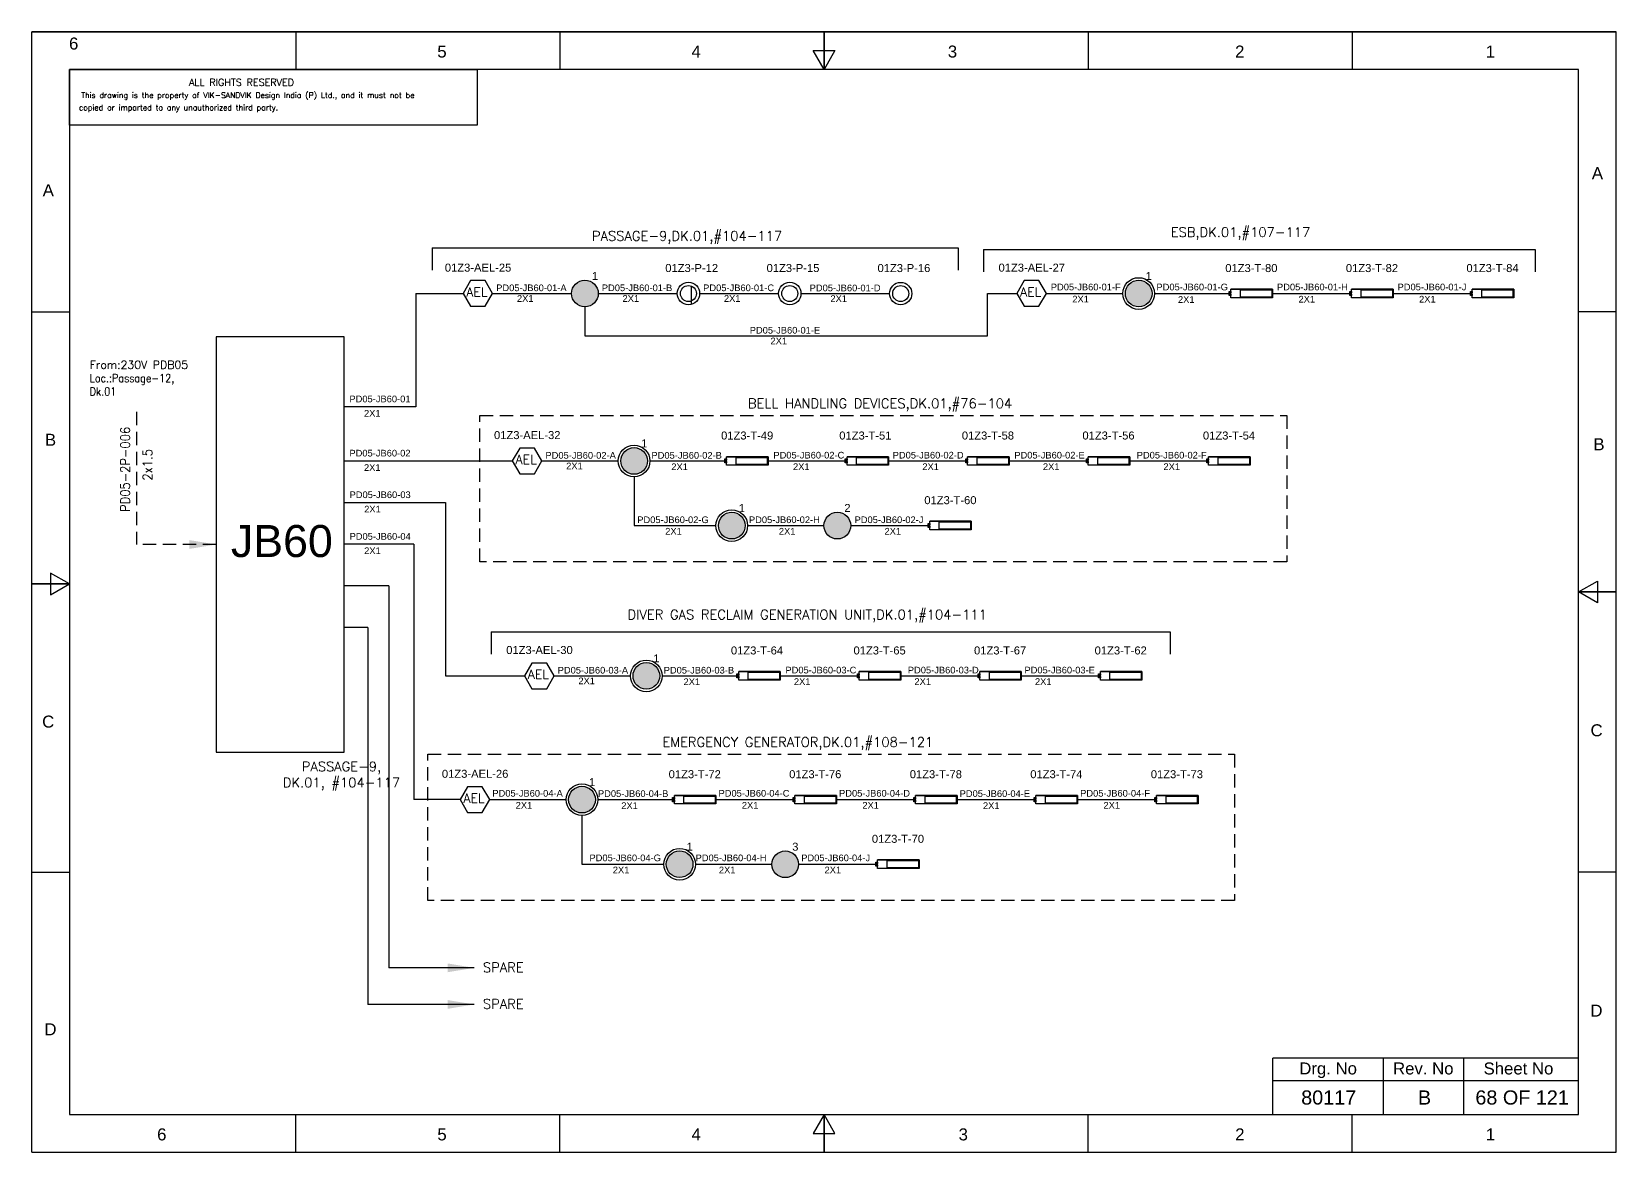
# Model space of a CAD drawing. Header units: inches. Extents: x -3311 to 1429, y -713 to 2436.
# Drawn here: x -1660.4 to -1363.4, y 659.9 to 870 of the extents above; entities that cross this region are included whole.
import ezdxf
from ezdxf.enums import TextEntityAlignment as Align

# ---------------------------------------------------------------- set-up
doc = ezdxf.new("R2010")
doc.units = ezdxf.units.IN
doc.linetypes.add('HIDDEN', pattern=[0.375, 0.25, -0.125])
doc.linetypes.add('SOLID', pattern=[0])
for name, color, linetype, lineweight in [('ELEC_TXT-025', 1, 'Continuous', 25), ('HEL-025', 1, 'Continuous', 25), ('HEL-035', 2, 'Continuous', 35)]:
    doc.layers.add(name, color=color, linetype=linetype, lineweight=lineweight)
doc.layers.add('LINE', color=3, linetype='SOLID')
doc.styles.add('_NORMAL', font='arial.ttf')
doc.styles.add('ROMANS', font='simplex.shx', dxfattribs={"width": 0.88})
doc.styles.get("Standard").update_dxf_attribs({"font": 'arial.ttf'})
doc.dimstyles.get("Standard").update_dxf_attribs({"dimtxt": 0.18, "dimasz": 0.18, "dimexe": 0.18, "dimexo": 0.0625, "dimgap": 0.09, "dimtad": 0, "dimtih": 1, "dimtoh": 1, "dimdec": 4, "dimzin": 0, "dimdsep": 46, "dimtxsty": 'Standard', "dimcen": 0.09, "dimadec": 0, "dimazin": 0, "dimtfac": 1, "dimtdec": 4, "dimtofl": 0, "dimtmove": 0, "dimatfit": 3, "dimfxl": 1, "dimtolj": 1, "dimtzin": 0, "dimarcsym": 0})
pattern_1 = [(0, (0, 0), (0, 6.985), [5.08, -1.905]), (90, (0, 0), (-6.985, 4e-16), [5.08, -1.905])]

# ---------------------------------------------------------------- blocks, each defined once
blk = doc.blocks.new('fr')
at = {"color": 7, "linetype": 'Continuous'}
for p, q in [((33763.99, 4500.4), (33466.99, 4500.4)), ((33466.99, 4500.4), (33763.99, 4500.4)), ((33466.99, 4290.33), (33466.99, 4500.4)), ((33516.49, 4500.4), (33516.49, 4493.33)), ((33565.99, 4500.4), (33565.99, 4493.33)), ((33615.49, 4500.4), (33615.49, 4493.33)), ((33615.49, 4493.33), (33615.49, 4500.4)), ((33615.49, 4500.4), (33615.49, 4493.33)), ((33664.99, 4500.4), (33664.99, 4493.33)), ((33714.49, 4500.4), (33714.49, 4493.33)), ((33763.99, 4290.33), (33763.99, 4500.4)), ((33763.99, 4290.33), (33763.99, 4500.4)), ((33615.49, 4493.33), (33613.45, 4496.87)), ((33613.45, 4496.87), (33617.53, 4496.87)), ((33617.53, 4496.87), (33615.49, 4493.33)), ((33756.92, 4493.33), (33474.06, 4493.33)), ((33474.06, 4493.33), (33474.06, 4297.41)), ((33756.92, 4297.41), (33756.92, 4493.33)), ((33466.99, 4447.89), (33474.06, 4447.89)), ((33763.99, 4447.89), (33756.92, 4447.89)), ((33474.06, 4396.87), (33470.53, 4398.91)), ((33470.53, 4398.91), (33470.53, 4394.83)), ((33466.99, 4396.87), (33474.06, 4396.87)), ((33474.06, 4396.87), (33466.99, 4396.87)), ((33466.99, 4396.87), (33474.06, 4396.87)), ((33470.53, 4394.83), (33474.06, 4396.87)), ((33756.92, 4395.37), (33760.45, 4397.41)), ((33760.45, 4397.41), (33760.45, 4393.33)), ((33763.99, 4395.37), (33756.92, 4395.37)), ((33760.45, 4393.33), (33756.92, 4395.37)), ((33756.92, 4395.37), (33763.99, 4395.37)), ((33763.99, 4395.37), (33756.92, 4395.37)), ((33466.99, 4342.85), (33474.06, 4342.85)), ((33763.99, 4342.85), (33756.92, 4342.85)), ((33474.06, 4297.41), (33756.92, 4297.41)), ((33516.49, 4290.33), (33516.49, 4297.41)), ((33565.99, 4290.33), (33565.99, 4297.41)), ((33615.49, 4297.41), (33613.45, 4293.87)), ((33615.49, 4290.33), (33615.49, 4297.41)), ((33617.53, 4293.87), (33615.49, 4297.41)), ((33615.49, 4297.41), (33615.49, 4290.33)), ((33615.49, 4290.33), (33615.49, 4297.41)), ((33664.99, 4290.33), (33664.99, 4297.41)), ((33714.49, 4290.33), (33714.49, 4297.41)), ((33613.45, 4293.87), (33617.53, 4293.87)), ((33466.99, 4290.33), (33763.99, 4290.33)), ((33466.99, 4290.33), (33763.99, 4290.33))]:
    blk.add_line(p, q, dxfattribs=at)
at = {"color": 7, "style": '_NORMAL'}
for s, p in [('6', (33474.86, 4498.18)), ('5', (33543.88, 4496.68)), ('4', (33591.52, 4496.68)), ('3', (33639.57, 4496.68)), ('2', (33693.41, 4496.68)), ('1', (33740.39, 4496.68)), ('A', (33760.45, 4473.88)), ('A', (33470.1, 4470.68)), ('B', (33470.52, 4423.9)), ('B', (33760.74, 4423.06)), ('C', (33470.08, 4371.07)), ('C', (33760.29, 4369.44)), ('D', (33760.27, 4316.89)), ('D', (33470.51, 4313.39)), ('6', (33491.37, 4293.69)), ('5', (33543.89, 4293.69)), ('4', (33591.53, 4293.69)), ('3', (33641.59, 4293.69)), ('2', (33693.43, 4293.69)), ('1', (33740.41, 4293.69))]:
    blk.add_text(s, height=2.25, dxfattribs=at).set_placement(p, align=Align.MIDDLE_CENTER)
blk = doc.blocks.new('A$C4BAD7D21')
at = {"layer": 'HEL-025'}
blk.add_lwpolyline([(-34000, 0), (-34000, 2086), (-18714, 2086), (-18714, 0)], close=True, dxfattribs=at)
at = {"layer": 'HEL-025', "style": 'ROMANS'}
for s, p in [('This drawing is the property of VIK-SANDVIK Design India (P) Ltd., and it must not be', (-33558, 1016)), (' copied or imparted to any unauthorized third party.', (-33785, 550))]:
    blk.add_text(s, height=210, dxfattribs=at).set_placement(p)
at = {"layer": 'HEL-035', "style": 'ROMANS'}
blk.add_text('     ALL RIGHTS RESERVED', height=262.5, dxfattribs=at).set_placement((-30497, 1476))
blk = doc.blocks.new('FIXED_KEY_SWITCH')
h = blk.add_hatch(color=1)
h.dxf.hatch_style = 1
edge = h.paths.add_edge_path()
edge.add_arc((848.13, 1737.46), 2.5, 0, 360)
at = {"color": 1}
blk.add_circle((848.13, 1737.46), 2.5, dxfattribs=at)
at = {"color": 7, "insert": (849.44, 1741.5), "char_height": 1.5, "attachment_point": 1, "style": '_NORMAL'}
blk.add_mtext_dynamic_manual_height_columns('1', width=1.5, gutter_width=7.5, heights=[0], dxfattribs=at)
blk = doc.blocks.new('SWT')
blk.add_blockref('FIXED_KEY_SWITCH', (0, 0))
blk.add_attdef('TAG_NO', (844.55, 1741.11), '', height=1.5)
blk = doc.blocks.new('AEL')
at = {"color": 4}
blk.add_lwpolyline([(989.98, -190.09), (992.75, -190.09), (994.14, -187.69), (992.75, -185.28), (989.98, -185.28), (988.59, -187.69)], close=True, dxfattribs=at)
at = {"color": 4, "style": 'ROMANS'}
blk.add_text('AEL', height=1.725, dxfattribs=at).set_placement((989.2, -188.27))
blk = doc.blocks.new('AEL_L')
blk.add_blockref('AEL', (0, 0))
blk.add_attdef('TAG_NO', (986.55, -183.59), '', height=1.5)
blk = doc.blocks.new('1')
h = blk.add_hatch()
h.set_pattern_fill('ANGLE', color=6)
h.set_pattern_definition(pattern_1)
h.paths.add_polyline_path([(303.23, 2044.43, 1), (306.22, 2044.43, 1)], flags=0)
h.paths.add_polyline_path([(302.63, 2044.43, 1), (306.83, 2044.43, 1)])
h.paths.add_polyline_path([(306.22, 2044.43, -1), (303.23, 2044.43, -1)], flags=16)
h = blk.add_hatch()
h.set_pattern_fill('ANGLE', color=6)
h.set_pattern_definition(pattern_1)
h.paths.add_polyline_path([(303.23, 2044.43, 1), (306.22, 2044.43, 1)])
at = {"color": 6}
for radius in [2.1, 1.5]:
    blk.add_circle((304.73, 2044.43), radius, dxfattribs=at)
blk = doc.blocks.new('LED PENDENT LIGHT 15W')
blk.add_blockref('1', (0, 0))
blk.add_attdef('TAG_NO', (301.63, 2048.1), '', height=1.5)
blk = doc.blocks.new('2A')
at = {"color": 7, "lineweight": -3, "ltscale": 2.5}
blk.add_line((790.02, 1997.62, -0.03), (782.23, 1997.62, -0.03), dxfattribs=at)
at = {"color": 7, "lineweight": -3, "ltscale": 2.5, "elevation": -0.03}
for points in [[(781.91, 1997.21), (782.23, 1997.21), (782.23, 1996.94), (781.91, 1996.94)], [(781.91, 1996.7), (782.23, 1996.7), (782.23, 1996.44), (781.91, 1996.44)], [(782.23, 1997.62), (790.02, 1997.62), (790.02, 1996.02), (782.23, 1996.02)], [(784.03, 1997.5), (789.88, 1997.5), (789.88, 1996.14), (784.03, 1996.14)]]:
    blk.add_lwpolyline(points, close=True, dxfattribs=at)
blk = doc.blocks.new('LED TUBE LIGHT 30W')
blk.add_blockref('2A', (179.91, -357.89))
blk.add_attdef('TAG_NO.', (962.52, 1642.97), '', height=1.5)
blk = doc.blocks.new('RHS_SWITCH')
h = blk.add_hatch(color=1)
h.dxf.hatch_style = 1
edge = h.paths.add_edge_path()
edge.add_arc((2068.03, 3653.6), 2, 0, 360)
at = {"color": 1}
blk.add_circle((2068.03, 3653.6), 2, dxfattribs=at)
at = {"color": 7, "insert": (2069.08, 3656.84), "char_height": 1.2, "attachment_point": 1, "style": '_NORMAL'}
blk.add_mtext_dynamic_manual_height_columns('2', width=1.5, gutter_width=7.5, heights=[0], dxfattribs=at)
blk = doc.blocks.new('LHS_SWITCH')
h = blk.add_hatch(color=1)
h.dxf.hatch_style = 1
edge = h.paths.add_edge_path()
edge.add_arc((2067.22, 3641.35), 2, 0, 360)
at = {"color": 1}
blk.add_circle((2067.22, 3641.35), 2, dxfattribs=at)
at = {"color": 7, "insert": (2068.26, 3644.59), "char_height": 1.2, "attachment_point": 1, "style": '_NORMAL'}
blk.add_mtext_dynamic_manual_height_columns('3', width=1.5, gutter_width=7.5, heights=[0], dxfattribs=at)

msp = doc.modelspace()

# ---------------------------------------------------------------- linework, layer by layer
for p, q in [((-1585.32, 829.48, -0.05), (-1486.7, 829.48, -0.05)), ((-1481.95, 829.19, -0.05), (-1378.59, 829.19, -0.05)), ((-1588.37, 820.93), (-1588.37, 799.7)), ((-1481.22, 812.98), (-1481.22, 820.93)), ((-1556.66, 818.43), (-1556.66, 812.98)), ((-1582.79, 781.74), (-1582.79, 749.25)), ((-1588.72, 773.93), (-1601.77, 773.93)), ((-1588.72, 773.93), (-1588.72, 726.05)), ((-1593.39, 766.13), (-1601.77, 766.13)), ((-1593.39, 766.13), (-1593.39, 694.52)), ((-1597.36, 758.33), (-1601.77, 758.33)), ((-1597.36, 758.33), (-1597.36, 687.66)), ((-1574.23, 757.51, -0.05), (-1446.96, 757.51, -0.05)), ((-1580.06, 726.05), (-1588.72, 726.05))]:
    msp.add_line(p, q)
at = {"color": 7, "linetype": 'Continuous'}
for p, q in [((-1370.43, 677.61), (-1427.74, 677.61)), ((-1427.74, 667.01), (-1427.74, 677.61)), ((-1406.97, 667.01), (-1406.97, 677.61)), ((-1391.96, 667.01), (-1391.96, 677.61)), ((-1427.74, 673.43), (-1370.43, 673.43))]:
    msp.add_line(p, q, dxfattribs=at)
msp.add_lwpolyline([(-1601.77, 812.83), (-1625.78, 812.83), (-1625.78, 734.93), (-1601.77, 734.93)], close=True)
at = {"linetype": 'HIDDEN', "ltscale": 10}
msp.add_lwpolyline([(-1640.68, 798.76), (-1640.68, 773.88)], dxfattribs=at)
at = {"linetype": 'HIDDEN', "ltscale": 10, "elevation": -0.05}
for points in [[(-1576.33, 798.09), (-1425.12, 798.09), (-1425.12, 770.61), (-1576.33, 770.61)], [(-1586.1, 734.6), (-1434.89, 734.6), (-1434.89, 707.12), (-1586.1, 707.12)]]:
    msp.add_lwpolyline(points, close=True, dxfattribs=at)
at = {"layer": 'LINE', "color": 0}
for p, q in [((-1585.32, 829.48, -0.05), (-1585.32, 825.29, -0.05)), ((-1486.7, 829.48, -0.05), (-1486.7, 825.29, -0.05)), ((-1481.95, 829.19, -0.05), (-1481.95, 825, -0.05)), ((-1378.59, 829.19, -0.05), (-1378.59, 825, -0.05)), ((-1588.37, 820.93), (-1579.51, 820.93)), ((-1573.96, 820.93), (-1559.16, 820.93)), ((-1554.16, 820.93), (-1539.37, 820.93)), ((-1535.17, 820.93), (-1520.37, 820.93)), ((-1516.17, 820.91), (-1499.58, 820.91)), ((-1481.22, 820.93), (-1475.72, 820.93)), ((-1470.17, 820.93), (-1455.85, 820.93)), ((-1449.9, 820.93), (-1435.58, 820.93)), ((-1427.78, 820.93), (-1412.98, 820.93)), ((-1405.18, 820.93), (-1390.39, 820.93)), ((-1556.66, 812.98), (-1481.22, 812.98)), ((-1588.37, 799.7), (-1601.77, 799.7)), ((-1601.77, 789.54), (-1570.29, 789.54)), ((-1564.73, 789.54), (-1550.41, 789.54)), ((-1544.46, 789.54, 0.03), (-1530.14, 789.54, 0.03)), ((-1522.34, 789.54, 0.03), (-1507.55, 789.54, 0.03)), ((-1499.75, 789.54, 0.03), (-1484.95, 789.54, 0.03)), ((-1477.15, 789.54, 0.03), (-1462.36, 789.54, 0.03)), ((-1454.56, 789.54, 0.03), (-1439.77, 789.54, 0.03)), ((-1547.44, 786.56), (-1547.44, 777.42)), ((-1601.74, 781.74), (-1582.79, 781.74)), ((-1547.44, 777.42), (-1532.11, 777.42)), ((-1526.17, 777.42, 0.03), (-1511.84, 777.42, 0.03)), ((-1506.84, 777.42, 0.03), (-1492.05, 777.42, 0.03)), ((-1574.23, 757.51, -0.05), (-1574.23, 753.32, -0.05)), ((-1446.96, 757.51, -0.05), (-1446.96, 753.32, -0.05)), ((-1582.79, 749.25), (-1568, 749.25)), ((-1562.44, 749.25), (-1548.12, 749.25)), ((-1542.17, 749.25, 0.03), (-1527.85, 749.25, 0.03)), ((-1520.05, 749.25, 0.03), (-1505.26, 749.25, 0.03)), ((-1497.46, 749.25, 0.03), (-1482.66, 749.25, 0.03)), ((-1474.87, 749.25, 0.03), (-1460.07, 749.25, 0.03)), ((-1574.5, 726.05), (-1560.18, 726.05)), ((-1554.23, 726.05), (-1539.91, 726.05)), ((-1532.11, 726.05), (-1517.32, 726.05)), ((-1509.52, 726.05), (-1494.72, 726.05)), ((-1486.92, 726.05), (-1472.13, 726.05)), ((-1464.33, 726.05), (-1449.53, 726.05)), ((-1557.21, 723.08), (-1557.21, 713.94)), ((-1557.21, 713.94), (-1541.88, 713.94)), ((-1535.94, 713.94, 0.03), (-1521.61, 713.94, 0.03)), ((-1516.61, 713.94, 0.03), (-1501.82, 713.94, 0.03))]:
    msp.add_line(p, q, dxfattribs=at)
for centre in [(-1452.87, 820.93), (-1547.44, 789.54), (-1529.14, 777.42), (-1545.15, 749.25), (-1557.21, 726.05), (-1538.91, 713.94)]:
    msp.add_circle(centre, 2.97, dxfattribs=at)

# ---------------------------------------------------------------- block references
for name, p in [('fr', (-35127.34, -3630.39)), ('SWT', (-2404.79, -916.53)), ('SWT', (-2301, -916.53)), ('SWT', (-2395.57, -947.92)), ('SWT', (-2377.27, -960.04)), ('SWT', (-2393.28, -988.21)), ('SWT', (-2405.34, -1011.41)), ('SWT', (-2387.04, -1023.52))]:
    msp.add_blockref(name, p)
ref = msp.add_blockref('AEL_L', (-2568.1, 1008.62))
ref.add_attrib('TAG_NO', '01Z3-AEL-25', (-1582.92, 825.03), dxfattribs={"color": 4, "height": 1.5})
ref = msp.add_blockref('LED PENDENT LIGHT 15W', (-1841.99, -1223.5))
ref.add_attrib('TAG_NO', '01Z3-P-12', (-1541.6, 824.96), dxfattribs={"height": 1.5})
ref = msp.add_blockref('LED PENDENT LIGHT 15W', (-1823, -1223.5))
ref.add_attrib('TAG_NO', '01Z3-P-15', (-1522.61, 824.96), dxfattribs={"height": 1.5})
ref = msp.add_blockref('LED PENDENT LIGHT 15W', (-1802.21, -1223.52))
ref.add_attrib('TAG_NO', '01Z3-P-16', (-1501.82, 824.95), dxfattribs={"height": 1.5})
ref = msp.add_blockref('AEL_L', (-2464.31, 1008.62))
ref.add_attrib('TAG_NO', '01Z3-AEL-27', (-1479.14, 825.03), dxfattribs={"color": 4, "height": 1.5})
ref = msp.add_blockref('LED TUBE LIGHT 30W', (-2397.71, -818, 0.03))
ref.add_attrib('TAG_NO.', '01Z3-T-80', (-1436.64, 824.95, 0.03), dxfattribs={"height": 1.5})
ref = msp.add_blockref('LED TUBE LIGHT 30W', (-2375.11, -818, 0.03))
ref.add_attrib('TAG_NO.', '01Z3-T-82', (-1414.04, 824.95, 0.03), dxfattribs={"height": 1.5})
ref = msp.add_blockref('LED TUBE LIGHT 30W', (-2352.52, -818, 0.03))
ref.add_attrib('TAG_NO.', '01Z3-T-84', (-1391.45, 824.95, 0.03), dxfattribs={"height": 1.5})
ref = msp.add_blockref('AEL_L', (-2558.87, 977.23))
ref.add_attrib('TAG_NO', '01Z3-AEL-32', (-1573.7, 793.64), dxfattribs={"color": 4, "height": 1.5})
ref = msp.add_blockref('LED TUBE LIGHT 30W', (-2492.27, -849.39, 0.05))
ref.add_attrib('TAG_NO.', '01Z3-T-49', (-1531.14, 793.56, 0.05), dxfattribs={"height": 1.5})
ref = msp.add_blockref('LED TUBE LIGHT 30W', (-2469.68, -849.39, 0.05))
ref.add_attrib('TAG_NO.', '01Z3-T-51', (-1508.99, 793.56, 0.05), dxfattribs={"height": 1.5})
ref = msp.add_blockref('LED TUBE LIGHT 30W', (-2447.09, -849.39, 0.05))
ref.add_attrib('TAG_NO.', '01Z3-T-58', (-1486.02, 793.56, 0.05), dxfattribs={"height": 1.5})
ref = msp.add_blockref('LED TUBE LIGHT 30W', (-2424.49, -849.39, 0.05))
ref.add_attrib('TAG_NO.', '01Z3-T-56', (-1463.42, 793.56, 0.05), dxfattribs={"height": 1.5})
ref = msp.add_blockref('LED TUBE LIGHT 30W', (-2401.9, -849.39, 0.05))
ref.add_attrib('TAG_NO.', '01Z3-T-54', (-1440.83, 793.56, 0.05), dxfattribs={"height": 1.5})
ref = msp.add_blockref('LED TUBE LIGHT 30W', (-2454.18, -861.5, 0.05))
ref.add_attrib('TAG_NO.', '01Z3-T-60', (-1493.05, 781.44, 0.05), dxfattribs={"height": 1.5})
ref = msp.add_blockref('AEL_L', (-2556.58, 936.94))
ref.add_attrib('TAG_NO', '01Z3-AEL-30', (-1571.41, 753.35), dxfattribs={"color": 4, "height": 1.5})
ref = msp.add_blockref('LED TUBE LIGHT 30W', (-2489.98, -889.68, 0.05))
ref.add_attrib('TAG_NO.', '01Z3-T-64', (-1529.3, 753.27, 0.05), dxfattribs={"height": 1.5})
ref = msp.add_blockref('LED TUBE LIGHT 30W', (-2467.39, -889.68, 0.05))
ref.add_attrib('TAG_NO.', '01Z3-T-65', (-1506.32, 753.27, 0.05), dxfattribs={"height": 1.5})
ref = msp.add_blockref('LED TUBE LIGHT 30W', (-2444.8, -889.68, 0.05))
ref.add_attrib('TAG_NO.', '01Z3-T-67', (-1483.73, 753.27, 0.05), dxfattribs={"height": 1.5})
ref = msp.add_blockref('LED TUBE LIGHT 30W', (-2422.2, -889.68, 0.05))
ref.add_attrib('TAG_NO.', '01Z3-T-62', (-1461.13, 753.27, 0.05), dxfattribs={"height": 1.5})
ref = msp.add_blockref('AEL_L', (-2568.64, 913.74))
ref.add_attrib('TAG_NO', '01Z3-AEL-26', (-1583.47, 730.15), dxfattribs={"color": 4, "height": 1.5})
ref = msp.add_blockref('LED TUBE LIGHT 30W', (-2502.04, -912.88, 0.03))
ref.add_attrib('TAG_NO.', '01Z3-T-72', (-1540.97, 730.07, 0.03), dxfattribs={"height": 1.5})
ref = msp.add_blockref('LED TUBE LIGHT 30W', (-2479.45, -912.88, 0.03))
ref.add_attrib('TAG_NO.', '01Z3-T-76', (-1518.38, 730.07, 0.03), dxfattribs={"height": 1.5})
ref = msp.add_blockref('LED TUBE LIGHT 30W', (-2456.85, -912.88, 0.03))
ref.add_attrib('TAG_NO.', '01Z3-T-78', (-1495.78, 730.07, 0.03), dxfattribs={"height": 1.5})
ref = msp.add_blockref('LED TUBE LIGHT 30W', (-2434.26, -912.88, 0.03))
ref.add_attrib('TAG_NO.', '01Z3-T-74', (-1473.19, 730.07, 0.03), dxfattribs={"height": 1.5})
ref = msp.add_blockref('LED TUBE LIGHT 30W', (-2411.67, -912.88, 0.03))
ref.add_attrib('TAG_NO.', '01Z3-T-73', (-1450.6, 730.07, 0.03), dxfattribs={"height": 1.5})
ref = msp.add_blockref('LED TUBE LIGHT 30W', (-2463.95, -924.99, 0.05))
ref.add_attrib('TAG_NO.', '01Z3-T-70', (-1502.88, 717.96, 0.05), dxfattribs={"height": 1.5})
at = {"layer": 'ELEC_TXT-025', "color": 0, "xscale": 0.005, "yscale": 0.005, "zscale": 0.005}
msp.add_blockref('A$C4BAD7D21', (-1483.28, 852.51), dxfattribs=at)
at = {"layer": 'LINE', "color": 7, "xscale": 1.25, "yscale": 1.25, "zscale": 1.25}
for name, p in [('RHS_SWITCH', (-4094.39, -3789.58, 0.03)), ('LHS_SWITCH', (-4103.14, -3837.76, 0.03))]:
    msp.add_blockref(name, p, dxfattribs=at)

# ---------------------------------------------------------------- texts
at = {"color": 7}
for s, p in [('PD05-JB60-01-F', (-1469.34, 821.52, 0.03)), ('PD05-JB60-01-G', (-1449.54, 821.52, 0.03)), ('PD05-JB60-01-H', (-1426.95, 821.52, 0.03)), ('PD05-JB60-01-J', (-1404.35, 821.52, 0.03)), ('PD05-JB60-01-A', (-1573.29, 821.37, 0.03)), ('2X1', (-1569.4, 819.37)), ('PD05-JB60-01-B', (-1553.49, 821.37, 0.03)), ('2X1', (-1549.61, 819.37)), ('PD05-JB60-01-C', (-1534.5, 821.37, 0.03)), ('2X1', (-1530.61, 819.37)), ('PD05-JB60-01-D', (-1514.54, 821.35, 0.03)), ('2X1', (-1510.65, 819.35)), ('2X1', (-1465.31, 819.25)), ('2X1', (-1445.51, 819.18)), ('2X1', (-1422.92, 819.24)), ('2X1', (-1400.32, 819.24)), ('PD05-JB60-01-E', (-1525.77, 813.42, 0.03)), ('2X1', (-1521.88, 811.42)), ('PD05-JB60-01', (-1600.8, 800.54)), ('2X1', (-1598.07, 797.85)), ('PD05-JB60-02', (-1600.8, 790.38)), ('PD05-JB60-02-A', (-1564.06, 789.97, 0.03)), ('PD05-JB60-02-B', (-1544.19, 789.97, 0.05)), ('PD05-JB60-02-C', (-1521.34, 790, 0.11)), ('PD05-JB60-02-D', (-1498.98, 790, 0.14)), ('PD05-JB60-02-E', (-1476.18, 790, 0.16)), ('PD05-JB60-02-F', (-1453.24, 790, 0.19)), ('2X1', (-1598.07, 787.68)), ('2X1', (-1560.18, 787.98)), ('2X1', (-1540.47, 787.82)), ('2X1', (-1517.66, 787.85, 0.03)), ('2X1', (-1493.42, 787.85, 0.03)), ('2X1', (-1470.82, 787.85, 0.03)), ('2X1', (-1448.23, 787.85, 0.03)), ('PD05-JB60-03', (-1600.77, 782.58)), ('2X1', (-1598.04, 779.88)), ('PD05-JB60-02-G', (-1546.85, 777.89, 0.16)), ('PD05-JB60-02-H', (-1525.92, 777.89, 0.19)), ('PD05-JB60-02-J', (-1506.12, 777.89, 0.19)), ('PD05-JB60-04', (-1600.77, 774.77)), ('2X1', (-1541.61, 775.74)), ('2X1', (-1520.31, 775.74, 0.03)), ('2X1', (-1500.51, 775.74, 0.03)), ('2X1', (-1598.04, 772.08)), ('PD05-JB60-03-A', (-1561.77, 749.69, 0.03)), ('2X1', (-1557.89, 747.69)), ('PD05-JB60-03-B', (-1541.9, 749.69, 0.05)), ('2X1', (-1538.18, 747.53)), ('PD05-JB60-03-C', (-1519.08, 749.71, 0.16)), ('2X1', (-1517.49, 747.56, 0.03)), ('PD05-JB60-03-D', (-1496.14, 749.71, 0.19)), ('2X1', (-1494.9, 747.56, 0.03)), ('PD05-JB60-03-E', (-1474.28, 749.71, 0.19)), ('2X1', (-1472.31, 747.56, 0.03)), ('PD05-JB60-04-A', (-1574.01, 726.62)), ('PD05-JB60-04-B', (-1554.22, 726.56)), ('PD05-JB60-04-C', (-1531.62, 726.62)), ('PD05-JB60-04-D', (-1509.03, 726.62)), ('PD05-JB60-04-E', (-1486.43, 726.56)), ('PD05-JB60-04-F', (-1463.84, 726.62)), ('2X1', (-1569.64, 724.37)), ('2X1', (-1549.85, 724.3)), ('2X1', (-1527.25, 724.37)), ('2X1', (-1504.66, 724.37)), ('2X1', (-1482.06, 724.3)), ('2X1', (-1459.47, 724.37)), ('PD05-JB60-04-G', (-1555.81, 714.51)), ('PD05-JB60-04-H', (-1535.92, 714.51, 0.03)), ('PD05-JB60-04-J', (-1516.12, 714.51, 0.03)), ('2X1', (-1551.44, 712.25)), ('2X1', (-1531.55, 712.25, 0.03)), ('2X1', (-1511.75, 712.25, 0.03))]:
    msp.add_text(s, height=1.25, dxfattribs=at).set_placement(p)
at = {"color": 7, "lineweight": 30}
msp.add_text('JB60 ', height=6, dxfattribs=at).set_placement((-1612.3, 774.53), align=Align.MIDDLE_CENTER)
at = {"color": 7}
for s, height, p in [('Drg. No', 2.246, (-1417.37, 675.66)), ('Rev. No', 2.246, (-1399.53, 675.66)), ('Sheet No', 2.246, (-1381.69, 675.66)), ('80117', 2.653, (-1417.26, 670.22)), ('B', 2.65, (-1399.29, 670.22)), ('68 OF 121', 2.653, (-1381.01, 670.22))]:
    msp.add_text(s, height=height, dxfattribs=at).set_placement(p, align=Align.MIDDLE_CENTER)
at = {"color": 7, "char_height": 1.8, "attachment_point": 1, "style": '_NORMAL'}
for s, insert, width in [('{\\Fromans|c0;\\C2;PASSAGE-9,DK.01,#104-117}', (-1555.34, 832.62, 0.22), 53.9424), ('{\\Fromans|c0;\\C2;ESB,DK.01,#107-117}', (-1446.87, 833.33, 0.22), 74.1776), ('{\\Fromans|c0;\\C2;BELL HANDLING DEVICES,DK.01,#76-104}', (-1526.11, 801.23, 0.22), 74.3987), ('{\\Fromans|c0;\\C2;DIVER GAS RECLAIM GENERATION UNIT,DK.01,#104-111}', (-1548.67, 761.65, 0.22), 87.089), ('{\\Fromans|c0;\\C2;EMERGENCY GENERATOR,DK.01,#108-121}', (-1542.14, 737.74, 0.22), 74.3987), ('{\\Fromans|c0;\\C2;SPARE}', (-1575.78, 695.51), 8.1658), ('{\\Fromans|c0;\\C2;SPARE}', (-1575.78, 688.66), 8.1658)]:
    msp.add_mtext(s, dxfattribs=dict(at, insert=insert, width=width))
at = {"color": 7, "insert": (-1649.48, 808.32), "char_height": 1.5, "width": 36.8884, "attachment_point": 1}
msp.add_mtext('{\\Fromans|c0;\\C2;From:230V PDB05 \\P\\Fsimplex|c0;\\W0.88;Loc.:Passage-12,      \\PDk.01}', dxfattribs=at)
at = {"color": 7, "insert": (-1643.73, 779.98), "char_height": 1.8, "width": 17.1296, "attachment_point": 1, "rotation": 90, "style": '_NORMAL'}
msp.add_mtext('{\\Fromans|c0;\\W0.88;PD05-2P-006}', dxfattribs=at)
at = {"color": 7, "insert": (-1639.55, 785.85), "char_height": 1.8, "attachment_point": 1, "rotation": 90, "style": '_NORMAL'}
msp.add_mtext('{\\Fsimplex|c0;\\W0.88;2x1.5}', dxfattribs=at)
at = {"color": 7, "insert": (-1613.29, 733.17), "char_height": 1.8, "attachment_point": 1, "style": '_NORMAL'}
msp.add_mtext('\\pxqc;{\\Fromans|c0;\\C2;PASSAGE-9, \\PDK.01, #104-117}', dxfattribs=at)

# ---------------------------------------------------------------- leaders
at = {"linetype": 'HIDDEN', "ltscale": 10}
msp.add_leader([(-1625.78, 773.88), (-1640.68, 773.88)], dimstyle='Standard', override={"dimasz": 5, "dimarcsym": 1}, dxfattribs=at)
for points in [[(-1577.4, 694.52), (-1593.39, 694.52)], [(-1577.4, 687.66), (-1597.36, 687.66)]]:
    msp.add_leader(points, dimstyle='Standard', override={"dimasz": 5, "dimarcsym": 1})

doc.saveas('drawing.dxf')
